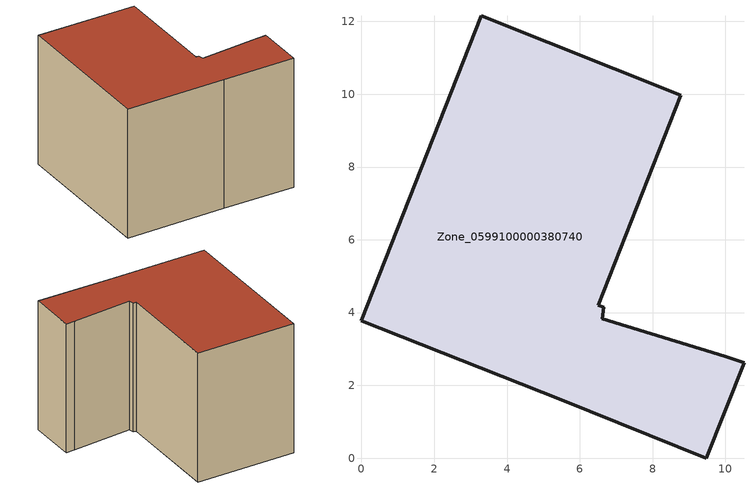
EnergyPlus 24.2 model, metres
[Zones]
Zone_0599100000380740
 floor ground (C_G): 6.66,4.14 6.61,3.83 9.99,2.81 10.51,2.62 9.47,0 5.49,1.61 0,3.77 3.3,12.15 8.77,9.97 6.5,4.2 z3.96
 wall outside (C_F): 9.47,0 10.51,2.62 9.99,2.81 6.61,3.83 6.66,4.14 6.5,4.2 8.77,9.97 3.3,12.15 0,3.77 5.49,1.61 9.47,0 z3.96:11.77
 roof outside (C_R): 6.61,3.83 6.66,4.14 6.5,4.2 8.77,9.97 3.3,12.15 0,3.77 5.49,1.61 9.47,0 10.51,2.62 9.99,2.81 z11.77
[BUILDING]
Pand.0599100000380740: North Axis=0; Terrain=City; Loads Convergence Tolerance Value=0.04; Temperature Convergence Tolerance Value=0.4; Solar Distribution=FullExterior; Maximum Number of Warmup Days=25; Minimum Number of Warmup Days=1
[Site:Location]
Rotterdam.The.Hague.AP_ZH_NLD Design_Conditions: Latitude=51.96; Longitude=4.45; Time Zone=1; Elevation=-4.5
[SITE:GROUNDTEMPERATURE:BUILDINGSURFACE]
18, 18, 18, 18, 18, 18, 18, 18, 18, 18, 18, 18
[MATERIAL] Thermal Absorptance=0.9; Solar Absorptance=0.7; Visible Absorptance=0.7
Name | Roughness | Thickness | Conductivity | Density | Specific Heat
G.TI.1992-2005 | MediumSmooth | 0.15 | 0.06 | 540 | 1210
F.TI.1992-2005 | Rough | 0.3 | 0.12 | 1920 | 840
R.TI.1992-2005 | MediumRough | 0.2 | 0.08 | 1500 | 1000
[CONSTRUCTION]
C_G: G.TI.1992-2005
C_F: F.TI.1992-2005
C_R: R.TI.1992-2005
[ZONE]
Zone_0599100000380740: Type=1; Multiplier=1; Ceiling Height=Autocalculate; Volume=Autocalculate; Floor Area=autocalculate; Part of Total Floor Area=Yes
[ZONEINFILTRATION:DESIGNFLOWRATE]
Infil_Zone_0599100000380740: Zone or ZoneList or Space or SpaceList=Zone_0599100000380740; Schedule=AlwaysOn; Design Flow Rate Calculation Method=Flow/Area; Flow Rate per Floor Area=0.0015; Constant Term Coefficient=1; Temperature Term Coefficient=0; Velocity Term Coefficient=0; Velocity Squared Term Coefficient=0
[HVACTEMPLATE:ZONE:IDEALLOADSAIRSYSTEM]
Zone_0599100000380740: Maximum Heating Supply Air Temperature=50; Minimum Cooling Supply Air Temperature=13; Maximum Heating Supply Air Humidity Ratio=0.0156; Minimum Cooling Supply Air Humidity Ratio=0.0077; Heating Limit=NoLimit; Cooling Limit=NoLimit; Dehumidification Control Type=ConstantSensibleHeatRatio; Cooling Sensible Heat Ratio=0.7; Dehumidification Setpoint=60; Humidification Control Type=None; Humidification Setpoint=30; Outdoor Air Method=None; Outdoor Air Flow Rate per Person=0.00944; Outdoor Air Flow Rate per Zone Floor Area=0; Outdoor Air Flow Rate per Zone=0; Demand Controlled Ventilation Type=None; Outdoor Air Economizer Type=NoEconomizer; Heat Recovery Type=None; Sensible Heat Recovery Effectiveness=0.7; Latent Heat Recovery Effectiveness=0.65
[ZONECONTROL:THERMOSTAT]
ThermostatControl_Zone_0599100000380740: Zone or ZoneList=Zone_0599100000380740; Control Type Schedule=DualSetpointControlType; Control 1=Thermostat_Zone_0599100000380740; Temperature Difference Between Cutout And Setpoint=0
[THERMOSTATSETPOINT:DUALSETPOINT]
Thermostat_Zone_0599100000380740: Heating Setpoint Temperature Schedule=HeatingSetpoint_Zone_0599100000380740; Cooling Setpoint Temperature Schedule=CoolingSetpoint_Zone_0599100000380740
[SCHEDULE:COMPACT]
HeatingSetpoint_Zone_0599100000380740: Through: 12/31, For: AllDays, Until: 24:00, 21
CoolingSetpoint_Zone_0599100000380740: Through: 12/31, For: AllDays, Until: 24:00, 24
DualSetpointControlType: Through: 12/31, For: AllDays, Until: 24:00, 4
AlwaysOn: Through: 12/31, For: AllDays, Until: 24:00, 1
